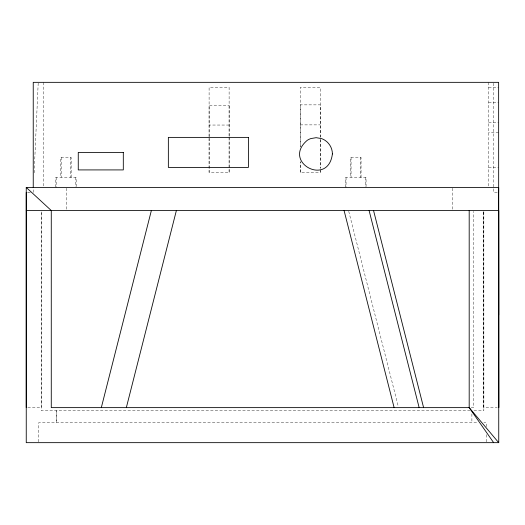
<?xml version="1.0" encoding="UTF-8"?>
<svg xmlns="http://www.w3.org/2000/svg" width="525" height="525" viewBox="0 0 525 525"><rect width="100%" height="100%" fill="white"/><g stroke="black" fill="none" stroke-linecap="round" stroke-linejoin="round"><path stroke-width="0.39" stroke-dasharray="2.62 1.97" d="M33.252 192.432L33.443 188.357M38.758 441.86L38.758 422.638L478.144 422.645M229.117 136.959L229.117 172.417L209.101 172.417L209.101 138.278M209.101 136.959L209.101 105.197L229.117 105.23M229.117 136.27L229.117 105.197M300.228 172.417L300.228 161.766L300.228 172.417L320.25 172.417L320.25 169.142L320.25 172.417M300.228 146.626L300.228 104.862L320.25 104.862L320.25 136.959M320.25 139.604L320.25 168.322L320.25 87.34L300.228 87.34L300.228 147.059M483.801 407.63L483.807 211.352L483.847 407.63L497.182 407.63M483.833 211.352L483.833 410.694L473.183 410.694M486.34 441.86L486.34 434.648M486.34 426.648L486.34 422.638L483.879 422.638M34.138 172.863L38.194 83.153M497.227 192.419L493.658 192.439L493.644 83.153M498.638 132.385L488.631 132.392M488.631 87.347L498.638 87.347M488.631 102.355L498.638 102.355M488.631 122.377L498.638 122.377M300.228 124.878L320.25 124.878M488.631 167.416L498.638 167.416M27.832 407.63L41.265 407.63L41.265 211.352L41.265 410.694L471.89 410.694M471.207 407.63L473.635 407.63L473.635 211.352M348.731 211.326L398.37 406.836M229.117 125.042L209.101 125.042M488.631 82.34L488.631 186.618M471.89 413.884L471.89 422.645M452.432 188.232L452.432 210.532M366.063 186.664L366.063 177.424L345.706 177.424L345.706 187.432M365.722 177.424L365.722 186.664M361.049 177.424L361.049 157.408L350.72 157.408L350.72 177.424M360.708 157.408L360.708 177.424M351.061 157.408L351.061 177.424M346.047 177.424L346.047 187.432M229.117 172.417L229.117 87.34L209.101 87.34L209.101 172.417M76.177 186.664L76.177 177.424L55.729 177.424L55.729 187.432M75.744 177.424L75.744 186.664M71.157 177.424L71.157 157.408L60.749 157.408L60.749 177.424M70.731 157.408L70.731 177.424M66.655 188.232L66.655 210.532M61.182 157.408L61.182 177.424M56.168 177.424L56.168 187.432M43.247 82.34L43.247 186.644M56.28 410.694L56.28 422.645L56.28 410.694M30.142 192.439L27.805 192.439L30.142 192.439"/><path stroke-width="0.79" d="M26.25 192.439L26.25 442.66L498.75 442.66L498.638 82.34L33.239 82.34L33.246 187.445M101.318 407.63L151.364 210.532M126.341 407.63L176.38 210.532M498.665 210.532L498.75 407.63L498.711 210.532L26.25 210.538M26.257 407.63L26.25 187.432L498.658 187.432L498.697 315.046M469.599 407.63L51.273 407.63L51.273 210.532L26.25 187.432M469.192 210.532L469.192 407.63L498.711 442.66M469.192 407.63L493.658 442.66M373.551 210.532L423.596 407.63M369.101 210.532L419.147 407.63M344.078 210.532L394.124 407.63M498.638 187.432L498.652 192.419M332.391 153.956C328.23 187.392 281.518 162.107 307.237 140.333A16.761 16.761 0 0 1 310.853 138.567L316.129 137.688L321.412 138.567A16.761 16.761 0 0 1 325.027 140.333C329.562 143.259 332.437 148.549 332.391 153.956M248.417 137.386L168.354 137.386L168.354 167.416L248.417 167.416L248.417 137.386M123.309 152.401L78.264 152.401L78.264 169.916L123.309 169.916L123.309 152.401"/></g></svg>
